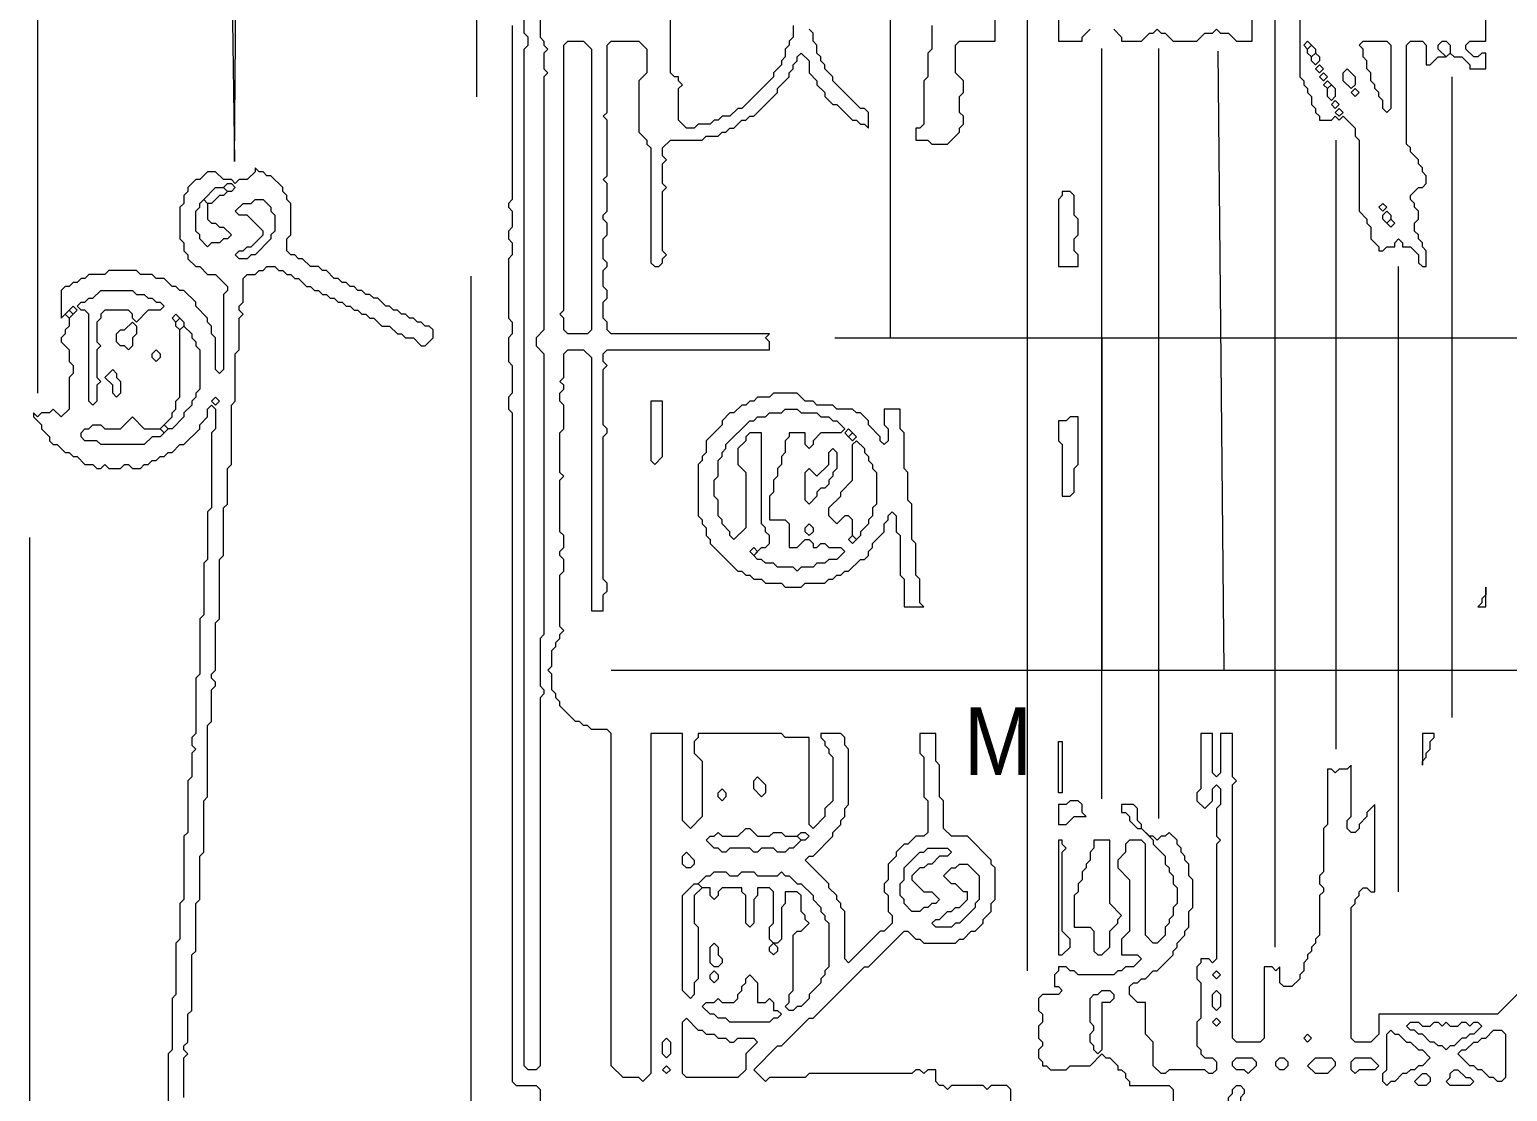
# Model space of a CAD drawing. Header units: millimetres. Extents: x 0 to 419, y 0 to 297.
# Drawn here: x 269.38 to 302.09, y 145.95 to 169.46 of the extents above; entities that cross this region are included whole.
import ezdxf

# ---------------------------------------------------------------- set-up
doc = ezdxf.new("R2010")
doc.units = ezdxf.units.MM
for name, color, linetype, lineweight in [('PAGE_001_OCR_TEXT', 6, 'CONTINUOUS', 0), ('PAGE_001_TRACE_CURVE', 6, 'CONTINUOUS', 0), ('PAGE_001_TRACE_STRAIGHT', 5, 'CONTINUOUS', 0), ('PAGE_001_TRACE_TEXT_SYMBOL', 6, 'CONTINUOUS', 0)]:
    doc.layers.add(name, color=color, linetype=linetype, lineweight=lineweight)
doc.styles.add('wqy-unicode', font='wqy-unicode')

msp = doc.modelspace()

# ---------------------------------------------------------------- linework, layer by layer
at = {"layer": 'PAGE_001_TRACE_CURVE', "color": 6}
for points in [[(300.73, 168.854), (300.818, 168.941), (300.905, 168.854), (301.081, 168.854), (301.256, 168.679), (301.256, 168.591), (301.606, 168.591), (301.606, 168.941), (301.518, 168.941), (301.431, 168.854), (301.343, 168.854), (301.168, 169.029), (301.168, 169.116), (301.256, 169.204), (301.606, 169.204), (301.606, 171.569)], [(280.676, 171.218), (280.676, 169.292), (280.763, 169.204), (280.763, 169.116), (280.851, 169.029), (280.763, 168.941), (280.763, 168.591), (280.851, 168.503), (280.763, 168.416), (280.763, 162.811), (280.588, 162.636), (280.588, 162.46), (280.763, 162.285), (280.763, 156.067), (280.676, 155.98), (280.676, 154.929), (280.763, 154.841), (280.763, 154.753), (280.676, 154.666), (280.676, 146.521), (280.588, 146.433), (280.413, 146.433), (280.325, 146.521), (280.325, 169.029), (280.413, 169.116), (280.413, 169.292), (280.325, 169.379), (280.325, 169.817)], [(297.49, 171.218), (297.49, 168.416), (297.578, 168.328), (297.578, 168.241), (297.665, 168.153), (297.665, 168.066), (297.753, 167.978)], [(292.148, 170.781), (292.148, 169.204), (292.673, 169.204), (292.673, 169.292), (292.849, 169.467)], [(293.374, 169.467), (293.549, 169.292), (293.549, 169.204), (293.987, 169.204), (294.162, 169.379), (294.25, 169.379), (294.337, 169.467), (294.425, 169.379), (294.512, 169.379), (294.688, 169.204), (295.213, 169.204), (295.388, 169.379), (295.563, 169.379), (295.651, 169.467), (295.738, 169.379), (295.914, 169.379), (296.089, 169.204), (296.439, 169.204), (296.439, 170.781)], [(286.28, 169.554), (286.28, 169.292), (286.193, 169.204), (286.193, 169.116), (286.105, 169.029), (286.105, 168.854), (286.018, 168.766), (286.018, 168.679), (285.843, 168.503), (285.843, 168.416), (285.142, 167.715), (285.054, 167.715), (284.879, 167.54), (284.704, 167.54), (284.617, 167.452), (284.529, 167.452), (284.441, 167.365), (284.179, 167.365), (284.091, 167.277), (283.916, 167.277), (283.741, 167.452), (283.741, 168.153), (283.828, 168.241), (283.741, 168.328), (283.741, 168.416), (283.653, 168.416), (283.566, 168.503), (283.566, 170.43)], [(280.063, 169.554), (280.063, 165.701), (279.975, 165.613), (279.975, 165.526), (280.063, 165.438), (280.063, 165.088), (279.975, 165), (279.975, 164.825), (280.063, 164.737), (280.063, 164.475), (279.975, 164.387), (279.975, 163.073), (280.063, 162.986), (280.063, 162.723), (279.975, 162.636), (279.975, 162.11), (280.063, 162.023), (280.063, 161.409), (279.975, 161.322), (279.975, 161.059), (280.063, 160.972), (280.063, 146.171), (280.15, 146.083), (280.588, 146.083), (280.676, 145.995), (280.676, 144.682)], [(286.28, 168.591), (286.28, 168.679), (286.368, 168.766), (286.368, 168.854), (286.456, 168.941), (286.631, 168.766), (286.631, 168.503), (286.806, 168.328), (286.806, 168.241), (286.981, 168.066), (286.981, 167.978), (287.156, 167.803), (287.244, 167.803), (287.594, 167.452), (287.682, 167.452), (287.769, 167.365), (287.857, 167.365), (287.944, 167.277), (287.944, 167.628), (287.857, 167.715), (287.769, 167.715), (287.156, 168.328), (287.156, 168.416), (286.981, 168.591), (286.981, 168.679), (286.893, 168.766), (286.893, 168.854), (286.806, 168.941), (286.806, 169.116), (286.718, 169.204), (286.718, 169.379), (286.631, 169.467)], [(282.164, 162.811), (282.164, 162.986), (282.077, 163.073), (282.077, 163.424), (282.164, 163.511), (282.164, 163.687), (282.077, 163.774), (282.077, 164.124), (282.164, 164.212), (282.164, 164.3), (282.077, 164.387), (282.077, 164.825), (282.164, 164.913), (282.164, 165.175), (282.077, 165.263), (282.077, 165.351), (282.164, 165.438), (282.164, 166.051), (282.077, 166.139), (282.164, 166.226), (282.164, 167.452), (282.077, 167.54), (282.164, 167.628), (282.164, 169.116), (282.252, 169.204), (282.865, 169.204), (283.04, 169.029), (283.04, 168.503), (282.865, 168.328), (282.865, 167.19), (283.04, 167.015), (283.04, 166.927), (283.128, 166.839), (283.128, 164.3), (283.215, 164.212), (283.303, 164.212), (283.39, 164.3), (283.39, 164.387), (283.478, 164.475), (283.39, 164.562), (283.39, 165.876), (283.478, 165.964), (283.39, 166.051), (283.39, 166.489), (283.478, 166.577), (283.39, 166.664), (283.39, 166.839), (283.566, 167.015), (284.266, 167.015), (284.354, 167.102), (284.617, 167.102), (284.704, 167.19), (284.792, 167.19), (284.879, 167.277), (284.967, 167.277), (285.142, 167.452), (285.23, 167.452), (285.317, 167.54), (285.405, 167.54), (285.93, 168.066), (285.93, 168.153), (286.193, 168.416), (286.193, 168.503), (286.28, 168.591)], [(297.753, 167.978), (297.753, 167.803), (297.84, 167.715), (297.84, 167.628), (297.928, 167.54), (297.928, 167.452), (298.191, 167.452), (298.278, 167.54), (298.366, 167.452), (298.453, 167.54), (298.716, 167.277), (298.716, 167.102), (298.804, 167.015), (298.804, 165.438), (298.979, 165.263), (298.979, 165.175), (299.066, 165.088), (299.066, 164.825), (299.241, 164.65), (299.241, 164.562), (299.329, 164.562), (299.417, 164.65), (299.592, 164.65), (299.592, 164.737), (299.679, 164.825), (299.767, 164.737), (299.767, 164.65), (299.942, 164.65), (300.117, 164.475), (300.117, 164.3), (300.205, 164.212), (300.292, 164.212), (300.292, 164.562), (300.205, 164.65), (300.205, 164.737), (300.117, 164.825), (300.117, 164.913), (300.03, 165), (300.03, 165.175), (300.117, 165.263), (300.117, 165.438), (300.03, 165.526), (300.03, 165.613), (299.942, 165.701), (299.942, 165.788), (300.117, 165.964), (300.205, 165.964), (300.292, 166.051), (300.292, 166.226), (300.205, 166.314), (300.205, 166.402), (300.117, 166.489), (300.117, 166.577), (299.942, 166.752), (299.942, 166.839), (299.854, 166.927), (299.854, 169.116), (299.942, 169.204), (300.205, 169.204), (300.292, 169.116), (300.292, 168.679), (300.38, 168.679), (300.555, 168.854), (300.73, 168.854)], [(274.37, 166.402), (274.37, 166.314), (274.195, 166.139), (274.02, 166.139), (273.932, 166.051), (273.845, 166.139), (273.67, 166.139), (273.495, 166.314), (273.319, 166.314), (273.144, 166.139), (273.057, 166.139), (272.882, 165.964), (272.882, 165.876), (272.794, 165.788), (272.794, 165.613), (272.706, 165.526), (272.706, 164.825), (272.794, 164.737), (272.794, 164.562), (272.882, 164.475), (272.882, 164.387), (273.057, 164.212), (273.144, 164.212), (273.319, 164.037), (273.495, 164.037), (273.757, 163.774), (273.757, 163.687), (273.67, 163.599), (273.67, 161.935), (273.582, 161.847), (273.495, 161.935), (273.495, 162.636), (273.407, 162.723), (273.407, 162.898), (273.319, 162.986), (273.319, 163.073), (273.057, 163.336), (273.057, 163.424), (272.794, 163.687), (272.706, 163.687), (272.619, 163.774), (272.531, 163.774), (272.356, 163.949), (272.181, 163.949), (272.093, 164.037), (271.831, 164.037), (271.743, 164.124), (271.13, 164.124), (271.043, 164.037), (270.692, 164.037), (270.605, 163.949), (270.517, 163.949), (270.429, 163.862), (270.342, 163.862), (270.254, 163.774), (270.167, 163.774), (270.079, 163.687), (270.079, 163.073), (270.167, 163.161), (270.254, 163.073), (270.254, 162.898), (270.167, 162.811), (270.167, 162.723), (270.079, 162.636)], [(277.26, 163.336), (277.085, 163.511), (276.998, 163.511), (276.91, 163.599), (276.822, 163.599), (276.735, 163.687), (276.647, 163.687), (276.56, 163.774), (276.472, 163.774), (276.385, 163.862), (276.297, 163.862), (276.209, 163.949), (276.122, 163.949), (275.947, 164.124), (275.859, 164.124), (275.772, 164.212), (275.596, 164.212), (275.421, 164.387), (275.334, 164.387), (275.246, 164.475), (275.159, 164.475), (275.071, 164.562), (275.071, 164.825), (275.159, 164.913), (275.159, 165.613), (275.071, 165.701), (275.071, 165.788), (274.983, 165.876), (274.983, 165.964), (274.721, 166.226), (274.633, 166.226), (274.545, 166.314), (274.458, 166.314), (274.37, 166.402)], [(273.757, 159.745), (273.845, 159.833), (273.845, 161.147), (273.932, 161.234), (273.932, 162.285), (274.02, 162.373), (274.02, 163.073), (274.108, 163.161), (274.02, 163.249), (274.02, 163.336), (274.108, 163.424), (274.108, 163.949), (274.195, 164.037), (274.37, 164.037), (274.458, 164.124), (274.545, 164.124), (274.633, 164.212), (274.808, 164.212), (274.896, 164.124), (274.983, 164.124), (275.071, 164.037), (275.159, 164.037), (275.246, 163.949), (275.334, 163.949), (275.509, 163.774), (275.596, 163.774), (275.684, 163.687), (275.772, 163.687), (275.859, 163.599), (275.947, 163.599), (276.034, 163.511), (276.122, 163.511), (276.209, 163.424), (276.297, 163.424), (276.385, 163.336), (276.472, 163.336), (276.56, 163.249), (276.647, 163.249), (276.735, 163.161), (276.822, 163.161), (276.91, 163.073), (276.998, 163.073), (277.173, 162.898), (277.348, 162.898), (277.523, 162.723), (277.611, 162.723), (277.698, 162.636), (277.873, 162.636), (278.048, 162.46), (278.136, 162.46), (278.311, 162.636), (278.311, 162.811), (278.224, 162.898), (278.136, 162.898), (278.048, 162.986), (277.961, 162.986), (277.873, 163.073), (277.786, 163.073), (277.698, 163.161), (277.611, 163.161), (277.523, 163.249), (277.435, 163.249), (277.348, 163.336), (277.26, 163.336)], [(270.079, 162.636), (270.079, 162.548), (270.254, 162.373), (270.254, 162.11), (270.342, 162.023), (270.342, 161.847), (270.254, 161.76), (270.254, 161.059), (270.079, 160.884), (269.904, 161.059), (269.816, 160.972), (269.641, 160.972), (269.554, 160.884), (269.466, 160.972), (269.466, 160.884), (269.641, 160.709), (269.641, 160.621), (269.816, 160.446), (269.816, 160.359), (269.904, 160.271), (269.992, 160.271), (270.167, 160.096), (270.254, 160.096), (270.342, 160.008), (270.429, 160.008), (270.605, 159.833), (270.78, 159.833), (270.867, 159.745), (270.955, 159.745), (271.043, 159.833), (271.13, 159.745), (271.393, 159.745), (271.48, 159.833), (271.568, 159.833), (271.656, 159.745), (271.831, 159.745), (271.918, 159.833), (272.006, 159.833), (272.093, 159.921), (272.181, 159.921), (272.269, 160.008), (272.356, 160.008), (272.444, 160.096), (272.531, 160.096), (272.706, 160.271), (272.794, 160.271), (273.144, 160.621), (273.144, 160.709), (273.319, 160.884), (273.319, 161.059), (273.407, 161.147), (273.495, 161.059), (273.495, 160.621), (273.407, 160.534), (273.407, 158.87), (273.319, 158.782), (273.319, 157.731), (273.232, 157.644), (273.232, 156.505), (273.144, 156.417), (273.144, 155.191), (273.057, 155.104), (273.057, 153.878), (272.969, 153.79)], [(281.727, 154.053), (281.639, 154.053), (281.551, 154.14), (281.464, 154.14), (281.114, 154.491), (281.114, 154.578), (281.026, 154.666), (281.026, 154.753), (280.938, 154.841), (280.938, 155.191), (280.851, 155.279), (280.938, 155.366), (280.938, 155.717), (281.026, 155.804), (281.026, 155.892), (281.114, 155.98), (281.114, 156.067), (281.201, 156.155), (281.114, 156.242), (281.114, 157.381), (281.201, 157.468), (281.201, 157.731), (281.114, 157.819), (281.114, 157.906), (281.201, 157.994), (281.201, 158.257), (281.114, 158.344), (281.114, 159.483), (281.201, 159.57), (281.114, 159.658), (281.114, 160.534), (281.201, 160.621), (281.201, 161.147), (281.114, 161.234), (281.114, 161.409), (281.201, 161.497), (281.201, 161.585), (281.114, 161.672), (281.201, 161.76), (281.201, 162.285), (281.289, 162.373), (281.639, 162.373), (281.814, 162.198), (281.814, 156.593), (282.077, 156.593), (282.077, 156.943), (282.164, 157.03), (282.164, 157.206), (282.077, 157.293), (282.077, 160.446), (282.164, 160.534), (282.164, 160.621), (282.077, 160.709), (282.077, 161.935), (282.164, 162.023), (282.077, 162.11), (282.077, 162.285), (282.164, 162.373), (285.755, 162.373), (285.755, 162.548), (285.667, 162.636), (285.755, 162.723), (282.252, 162.723), (282.164, 162.811)], [(272.794, 145.82), (272.794, 146.696), (272.882, 146.784), (272.794, 146.871), (272.794, 146.959), (272.882, 147.046), (272.882, 147.659), (272.969, 147.747), (272.969, 148.973), (273.057, 149.061), (273.057, 150.112), (273.144, 150.199), (273.144, 151.163), (273.232, 151.25), (273.232, 152.389), (273.319, 152.476), (273.319, 154.053), (273.407, 154.14), (273.407, 154.841), (273.495, 154.929), (273.495, 155.016), (273.407, 155.104), (273.407, 155.191), (273.495, 155.279), (273.495, 156.33), (273.582, 156.417), (273.582, 157.731), (273.67, 157.819), (273.67, 158.87), (273.757, 158.957), (273.757, 159.745)], [(272.969, 153.79), (272.969, 153.615), (273.057, 153.527), (272.969, 153.44), (272.969, 152.914), (272.882, 152.827), (272.882, 151.688), (272.794, 151.601), (272.794, 150.199), (272.706, 150.112), (272.706, 149.323), (272.619, 149.236), (272.619, 148.097), (272.531, 148.01), (272.531, 146.871), (272.444, 146.784), (272.444, 145.733)], [(288.295, 150.374), (288.382, 150.287), (288.382, 149.937), (288.47, 149.849), (288.47, 149.674), (288.295, 149.499), (288.207, 149.499), (287.506, 148.798), (287.419, 148.886), (287.419, 149.937), (287.331, 150.024), (287.331, 150.112), (287.244, 150.199), (287.244, 150.287), (287.069, 150.462), (287.069, 150.55), (286.543, 151.075), (286.631, 151.163), (286.718, 151.163), (287.156, 151.601), (287.156, 151.688), (287.331, 151.863), (287.331, 151.951), (287.419, 152.038), (287.419, 152.214), (287.506, 152.301), (287.506, 153.527), (287.419, 153.615), (287.419, 153.79), (287.331, 153.878), (286.893, 153.878), (286.893, 153.79), (286.981, 153.702), (286.981, 153.615), (287.069, 153.527), (287.069, 153.44), (287.156, 153.352), (287.156, 152.389), (286.981, 152.214), (286.981, 152.038), (286.718, 151.776), (286.631, 151.863), (286.631, 153.79), (286.105, 153.79), (286.018, 153.878), (284.179, 153.878), (284.179, 153.79), (284.091, 153.702), (284.091, 153.44), (284.266, 153.265), (284.266, 152.038), (284.004, 151.776), (283.828, 151.951), (283.828, 153.878), (283.128, 153.878), (283.128, 146.346), (282.953, 146.171), (282.865, 146.258), (282.515, 146.258), (282.252, 146.521), (282.252, 153.878), (282.164, 153.965), (281.814, 153.965), (281.727, 154.053)], [(289.783, 146.083), (289.696, 145.995), (289.608, 146.083), (289.521, 146.083), (289.433, 146.171), (289.433, 146.433), (289.258, 146.433), (289.17, 146.346), (289.083, 146.433), (288.995, 146.433), (288.908, 146.346), (286.631, 146.346), (286.543, 146.258), (285.755, 146.258), (285.667, 146.171), (285.405, 146.433), (285.93, 146.959), (286.018, 146.959), (286.631, 147.572), (286.718, 147.572), (287.857, 148.71), (287.944, 148.71), (288.733, 149.499), (288.82, 149.499), (288.995, 149.323), (289.083, 149.323), (289.17, 149.236), (289.871, 149.236), (289.959, 149.323), (290.046, 149.323), (290.221, 149.499), (290.309, 149.499), (290.484, 149.674), (290.484, 149.761), (290.659, 149.937), (290.659, 150.112), (290.747, 150.199), (290.747, 150.9), (290.659, 150.987), (290.659, 151.075), (290.134, 151.601), (289.783, 151.601), (289.608, 151.776), (289.608, 152.389), (289.521, 152.476), (289.521, 153.177), (289.433, 153.265), (289.433, 153.878), (289.083, 153.878), (289.083, 153.44), (289.17, 153.352), (289.17, 152.476), (289.258, 152.389), (289.258, 151.688), (289.17, 151.601), (288.995, 151.601), (288.82, 151.425), (288.733, 151.425), (288.557, 151.25), (288.557, 151.163), (288.382, 150.987), (288.382, 150.637), (288.295, 150.55), (288.295, 150.374)], [(295.651, 152.914), (295.563, 153.002), (295.563, 153.878), (295.301, 153.878), (295.301, 152.651), (295.213, 152.564), (295.213, 152.389), (295.388, 152.214), (295.563, 152.389), (295.563, 152.651), (295.651, 152.739), (295.738, 152.651), (295.738, 152.301), (295.651, 152.214), (295.651, 151.601), (295.738, 151.513), (295.651, 151.425), (295.651, 148.886), (295.563, 148.798), (295.476, 148.886), (295.301, 148.886), (295.301, 148.798), (295.213, 148.71), (295.213, 148.448), (295.301, 148.36), (295.301, 147.572), (295.213, 147.484), (295.213, 146.959), (295.301, 146.871), (295.301, 146.784), (295.388, 146.696), (295.563, 146.696), (295.651, 146.608), (295.651, 146.433), (295.563, 146.346), (295.476, 146.346), (295.388, 146.433), (294.6, 146.433), (294.512, 146.346), (294.425, 146.346), (294.25, 146.521), (294.25, 147.046), (294.075, 147.222), (294.075, 147.922), (293.899, 147.922), (293.724, 148.097), (293.724, 148.273), (293.812, 148.36), (293.899, 148.36), (293.987, 148.448), (294.075, 148.448), (294.25, 148.623), (294.337, 148.623), (294.688, 148.973), (294.688, 149.061), (294.775, 149.148), (294.775, 149.236), (294.95, 149.411), (294.95, 149.499), (295.038, 149.586), (295.038, 149.937), (295.125, 150.024), (295.125, 150.637), (295.038, 150.725)], [(298.716, 147.046), (298.628, 147.134), (298.628, 150.024), (298.716, 150.112), (298.716, 150.199), (298.804, 150.287), (298.804, 150.374), (298.891, 150.462), (298.979, 150.462), (299.066, 150.374), (299.154, 150.374), (299.154, 152.301), (298.979, 152.126), (298.979, 152.038), (298.804, 151.863), (298.804, 151.776), (298.716, 151.688), (298.628, 151.688), (298.541, 151.776), (298.541, 151.951), (298.628, 152.038), (298.628, 153.177), (298.541, 153.089), (298.366, 153.089), (298.278, 153.002), (298.191, 153.089), (298.103, 153.089), (298.103, 151.863), (298.015, 151.776), (298.015, 150.812), (297.928, 150.725), (297.928, 150.55), (298.015, 150.462), (298.015, 150.374), (297.928, 150.287), (297.928, 149.411), (297.84, 149.323), (297.84, 149.236), (297.753, 149.148), (297.753, 149.061), (297.665, 148.973), (297.665, 148.886), (297.578, 148.798), (297.578, 148.623), (297.49, 148.535), (297.49, 148.448), (297.315, 148.273), (297.14, 148.273), (297.052, 148.36), (297.052, 148.71), (296.965, 148.623), (296.877, 148.71), (296.702, 148.71), (296.702, 147.134), (296.614, 147.046), (296.089, 147.046), (296.001, 147.134), (296.001, 152.739), (296.089, 152.827), (296.001, 152.914), (296.001, 153.878), (295.738, 153.878), (295.738, 153.002), (295.651, 152.914)], [(295.038, 150.725), (295.038, 150.987), (294.95, 151.075), (294.95, 151.163), (294.863, 151.25), (294.863, 151.338), (294.775, 151.425), (294.775, 151.513), (294.6, 151.688), (294.512, 151.601), (294.425, 151.601), (294.337, 151.513), (294.25, 151.601), (294.162, 151.601), (293.987, 151.776), (293.987, 151.863), (293.899, 151.951), (293.899, 152.214), (293.812, 152.301), (293.549, 152.301), (293.549, 152.126), (293.637, 152.126), (293.724, 152.038), (293.724, 151.951), (293.899, 151.776), (293.987, 151.776), (294.25, 151.513), (294.25, 151.425), (294.512, 151.163), (294.512, 150.987), (294.6, 150.9), (294.6, 150.812), (294.688, 150.725), (294.688, 150.55), (294.775, 150.462), (294.775, 150.112), (294.688, 150.024), (294.688, 149.849), (294.6, 149.761), (294.6, 149.674), (294.512, 149.586), (294.512, 149.411), (294.337, 149.236), (294.25, 149.236), (294.075, 149.411), (294.075, 151.425), (293.987, 151.513), (293.724, 151.513), (293.637, 151.425), (293.637, 151.25), (293.462, 151.075), (293.462, 150.9), (293.724, 150.637), (293.724, 149.499), (293.549, 149.323), (293.549, 148.973), (293.899, 148.973), (293.987, 148.886), (293.812, 148.71), (293.637, 148.71), (293.549, 148.623), (293.462, 148.623), (293.374, 148.535), (292.586, 148.535)], [(284.441, 150.725), (284.529, 150.812), (284.792, 150.812), (284.879, 150.725), (285.054, 150.725), (285.142, 150.812), (285.405, 150.812), (285.492, 150.725), (285.93, 150.725), (286.018, 150.812), (286.105, 150.725), (286.193, 150.725), (286.368, 150.55), (286.456, 150.55), (286.718, 150.287), (286.718, 150.199), (286.893, 150.024), (286.893, 149.937), (286.981, 149.849), (286.981, 149.761), (287.069, 149.674), (287.069, 148.71), (286.981, 148.623), (286.981, 148.535), (286.893, 148.448), (286.893, 148.36), (286.631, 148.097), (286.631, 148.01), (286.456, 147.835), (286.368, 147.835), (286.28, 147.747), (286.193, 147.747), (286.105, 147.835), (286.193, 147.922), (286.193, 148.097), (286.28, 148.185), (286.28, 149.411), (286.368, 149.499), (286.456, 149.499), (286.631, 149.674), (286.543, 149.761), (286.543, 149.849), (286.456, 149.937), (286.456, 150.287), (286.368, 150.374), (286.105, 150.374), (286.105, 150.112), (286.018, 150.024), (286.018, 149.323), (285.93, 149.236), (285.843, 149.236), (285.755, 149.323), (285.755, 149.586), (285.843, 149.674), (285.843, 150.374), (285.755, 150.462), (285.492, 150.462), (285.492, 150.287), (285.405, 150.199), (285.405, 149.674), (285.317, 149.586), (285.23, 149.674), (285.23, 150.287), (285.142, 150.374)], [(285.142, 150.374), (285.142, 150.462), (284.704, 150.462), (284.617, 150.374), (284.617, 150.287), (284.529, 150.199), (284.441, 150.287), (284.441, 150.462), (284.266, 150.462), (284.179, 150.55), (284.354, 150.725), (284.441, 150.725)], [(292.586, 148.535), (292.498, 148.623), (292.411, 148.623), (292.323, 148.71), (292.148, 148.71), (292.148, 148.623), (292.06, 148.535), (292.06, 148.273), (292.148, 148.273), (292.236, 148.185), (292.148, 148.097), (291.798, 148.097), (291.71, 148.01), (291.71, 147.747), (291.798, 147.659), (291.798, 147.484), (291.71, 147.397), (291.71, 147.134), (291.798, 147.046), (291.798, 146.959), (291.71, 146.871), (291.71, 146.696), (291.798, 146.608), (291.798, 146.521), (291.885, 146.521), (291.973, 146.433), (292.323, 146.433), (292.411, 146.521), (292.849, 146.521), (293.111, 146.784), (293.199, 146.696), (293.286, 146.696), (293.462, 146.521), (293.462, 146.433), (293.549, 146.433), (293.637, 146.346), (293.637, 146.258), (293.724, 146.171), (293.724, 146.083), (294.6, 146.083), (294.688, 145.995), (294.688, 145.558)], [(302.394, 148.185), (301.869, 147.659), (299.241, 147.659), (299.241, 147.222), (299.066, 147.046), (298.716, 147.046)], [(291.097, 145.12), (291.097, 145.995), (291.009, 146.083), (290.659, 146.083), (290.572, 145.995), (290.484, 146.083), (289.783, 146.083)]]:
    msp.add_lwpolyline(points, dxfattribs=at)
for points in [[(281.201, 169.116), (281.289, 169.204), (281.639, 169.204), (281.814, 169.029), (281.814, 162.811), (281.727, 162.723), (281.289, 162.723), (281.201, 162.811), (281.201, 163.073), (281.114, 163.161), (281.201, 163.249)], [(297.578, 169.116), (297.665, 169.204), (297.753, 169.116), (297.665, 169.029)], [(297.665, 169.029), (297.753, 169.116), (297.84, 169.029), (297.84, 168.941), (297.753, 168.854), (297.665, 168.941)], [(298.804, 169.116), (298.891, 169.204), (299.417, 169.204), (299.504, 169.116), (299.504, 167.715), (299.417, 167.628), (299.329, 167.715), (299.329, 167.89), (299.241, 167.978), (299.241, 168.066), (299.154, 168.153), (299.154, 168.241), (299.066, 168.328), (299.066, 168.503), (298.979, 168.591), (298.979, 168.766), (298.891, 168.854), (298.891, 169.029)], [(300.555, 169.116), (300.643, 169.204), (300.73, 169.204), (300.818, 169.116), (300.818, 168.941), (300.73, 168.854), (300.555, 169.029)], [(297.753, 168.854), (297.84, 168.941), (297.928, 168.854), (297.928, 168.766), (297.84, 168.679), (297.753, 168.766)], [(297.84, 168.591), (297.928, 168.679), (298.015, 168.591), (297.928, 168.503)], [(297.928, 168.416), (298.015, 168.503), (298.103, 168.416), (298.015, 168.328)], [(298.453, 168.503), (298.541, 168.591), (298.716, 168.416), (298.716, 168.241), (298.628, 168.153), (298.453, 168.328)], [(298.015, 168.241), (298.103, 168.328), (298.191, 168.241), (298.103, 168.153)], [(298.103, 168.153), (298.191, 168.241), (298.278, 168.153), (298.278, 167.978), (298.191, 167.89), (298.103, 167.978)], [(298.628, 168.066), (298.716, 168.153), (298.804, 168.066), (298.716, 167.978)], [(298.191, 167.803), (298.278, 167.89), (298.366, 167.803), (298.278, 167.715)], [(298.278, 167.628), (298.366, 167.715), (298.453, 167.628), (298.366, 167.54)], [(273.495, 165.964), (273.67, 165.964), (273.757, 165.876), (273.67, 165.788), (273.582, 165.788), (273.407, 165.613), (273.319, 165.613), (273.232, 165.701)], [(273.67, 165.964), (273.757, 166.051), (273.845, 166.051), (273.932, 165.964), (273.845, 165.876), (273.757, 165.876)], [(273.144, 165.613), (273.232, 165.701), (273.319, 165.613), (273.319, 165.263), (273.407, 165.175), (273.495, 165.175), (273.582, 165.088), (273.67, 165.088), (273.845, 164.913), (273.757, 164.825), (273.67, 164.825), (273.582, 164.737), (273.407, 164.737), (273.319, 164.65), (273.144, 164.825), (273.144, 164.913), (273.057, 165), (273.057, 165.438), (273.144, 165.526)], [(274.283, 165.613), (274.37, 165.701), (274.545, 165.701), (274.721, 165.526), (274.721, 165.438), (274.808, 165.351), (274.808, 165), (274.721, 164.913), (274.721, 164.825), (274.37, 164.475), (274.283, 164.475), (274.195, 164.387), (274.02, 164.387), (273.932, 164.475), (274.02, 164.562), (274.108, 164.562), (274.195, 164.65), (274.283, 164.65), (274.545, 164.913), (274.545, 165), (274.195, 165.351), (274.02, 165.351), (273.932, 165.438), (274.108, 165.613)], [(299.241, 165.526), (299.329, 165.613), (299.417, 165.526), (299.329, 165.438)], [(299.329, 165.351), (299.417, 165.438), (299.504, 165.351), (299.504, 165.263), (299.417, 165.175), (299.329, 165.263)], [(299.417, 165.175), (299.504, 165.263), (299.592, 165.175), (299.504, 165.088)], [(270.955, 163.687), (271.656, 163.687), (271.743, 163.599), (271.918, 163.599), (272.006, 163.511), (272.093, 163.511), (272.181, 163.424), (272.269, 163.424), (272.356, 163.336), (272.269, 163.249), (272.006, 163.249), (271.743, 162.986), (271.656, 163.073), (271.656, 163.161), (271.568, 163.249), (271.043, 163.249), (270.955, 163.161), (270.955, 163.073), (270.867, 162.986), (270.867, 162.548), (270.955, 162.46), (270.867, 162.373), (270.867, 161.76), (270.955, 161.672), (270.867, 161.585), (270.867, 161.234), (270.78, 161.147), (270.692, 161.234), (270.692, 163.161), (270.605, 163.249), (270.517, 163.249), (270.429, 163.336), (270.517, 163.424), (270.605, 163.424), (270.692, 163.511), (270.78, 163.511)], [(270.167, 163.161), (270.254, 163.249), (270.342, 163.161), (270.254, 163.073)], [(270.254, 163.249), (270.342, 163.336), (270.429, 163.249), (270.342, 163.161)], [(271.656, 162.986), (271.743, 162.898), (271.743, 162.723), (271.656, 162.636), (271.656, 162.46), (271.568, 162.373), (271.48, 162.46), (271.393, 162.46), (271.305, 162.548), (271.305, 162.723), (271.393, 162.811), (271.48, 162.811)], [(272.706, 162.811), (272.794, 162.898), (272.969, 162.723), (272.969, 162.636), (273.057, 162.548), (273.057, 162.46), (273.144, 162.373), (273.144, 161.497), (273.057, 161.409), (273.057, 161.322), (272.969, 161.234), (272.969, 161.147), (272.794, 160.972), (272.794, 160.884), (272.531, 160.621), (272.444, 160.621), (272.356, 160.709), (272.531, 160.884), (272.531, 160.972), (272.619, 161.059), (272.619, 161.234), (272.706, 161.322)], [(272.531, 163.073), (272.619, 163.161), (272.706, 163.073), (272.619, 162.986)], [(272.619, 162.986), (272.706, 163.073), (272.794, 162.986), (272.794, 162.898), (272.706, 162.811), (272.619, 162.898)], [(272.093, 162.285), (272.181, 162.373), (272.269, 162.285), (272.269, 162.198), (272.181, 162.11), (272.093, 162.198)], [(271.218, 161.935), (271.305, 161.847), (271.305, 161.76), (271.393, 161.672), (271.393, 161.409), (271.305, 161.322), (271.218, 161.409), (271.218, 161.585), (271.043, 161.76)], [(273.407, 161.234), (273.495, 161.322), (273.582, 161.234), (273.495, 161.147)], [(271.656, 160.884), (271.918, 160.621), (272.269, 160.621), (272.356, 160.534), (272.269, 160.446), (272.093, 160.446), (271.918, 160.271), (270.955, 160.271), (270.867, 160.359), (270.605, 160.359), (270.517, 160.446), (270.517, 160.534), (270.605, 160.621), (270.692, 160.621), (270.78, 160.709), (270.955, 160.709), (271.043, 160.621), (271.393, 160.621)], [(272.269, 160.621), (272.356, 160.709), (272.444, 160.621), (272.356, 160.534)], [(285.405, 152.827), (285.492, 152.914), (285.667, 152.739), (285.667, 152.564), (285.58, 152.476), (285.405, 152.651)], [(284.617, 152.564), (284.704, 152.651), (284.792, 152.564), (284.792, 152.476), (284.704, 152.389), (284.617, 152.476)], [(285.23, 151.776), (285.317, 151.776), (285.492, 151.601), (285.755, 151.601), (285.843, 151.688), (286.018, 151.688), (286.105, 151.601), (286.368, 151.601), (286.456, 151.513), (286.28, 151.338), (286.193, 151.338), (286.105, 151.25), (285.93, 151.25), (285.843, 151.338), (285.58, 151.338), (285.492, 151.25), (285.405, 151.25), (285.317, 151.338), (284.879, 151.338), (284.792, 151.25), (284.704, 151.25), (284.617, 151.338), (284.529, 151.338), (284.354, 151.513), (284.441, 151.601), (284.529, 151.601), (284.617, 151.688), (284.704, 151.601), (285.054, 151.601)], [(286.368, 151.601), (286.456, 151.688), (286.543, 151.688), (286.631, 151.601), (286.543, 151.513), (286.456, 151.513)], [(283.828, 151.163), (283.916, 151.25), (284.091, 151.075), (284.091, 150.987), (284.004, 150.9), (283.916, 150.9), (283.828, 150.987)], [(289.17, 151.25), (289.258, 151.338), (289.696, 151.338), (289.783, 151.25), (289.696, 151.163), (289.521, 151.163), (289.346, 150.987), (289.258, 150.987), (289.17, 150.9), (289.083, 150.9), (288.908, 150.725), (288.908, 150.637), (289.17, 150.374), (289.346, 150.374), (289.521, 150.199), (289.433, 150.112), (289.346, 150.112), (289.258, 150.024), (289.17, 150.024), (289.083, 149.937), (288.908, 149.937), (288.733, 150.112), (288.733, 150.199), (288.645, 150.287), (288.645, 150.55), (288.733, 150.637), (288.733, 150.9), (289.083, 151.25)], [(289.871, 150.9), (289.959, 150.987), (290.134, 150.987), (290.396, 150.725), (290.396, 150.199), (290.309, 150.112), (290.309, 150.024), (289.959, 149.674), (289.871, 149.674), (289.783, 149.586), (289.433, 149.586), (289.346, 149.674), (289.433, 149.761), (289.521, 149.761), (289.696, 149.937), (289.783, 149.937), (289.871, 150.024), (289.959, 150.024), (290.134, 150.199), (290.134, 150.374), (290.046, 150.374), (289.871, 150.55), (289.783, 150.55), (289.608, 150.725), (289.783, 150.9)], [(284.091, 150.55), (284.179, 150.55), (284.266, 150.462), (284.091, 150.287), (284.091, 149.674), (284.179, 149.586), (284.179, 148.448), (284.091, 148.36), (284.091, 148.097), (284.004, 148.01), (283.828, 148.185), (283.828, 150.287)], [(284.441, 149.148), (284.529, 149.236), (284.617, 149.148), (284.617, 148.973), (284.704, 148.886), (284.704, 148.798), (284.617, 148.71), (284.529, 148.71), (284.441, 148.798)], [(285.755, 149.148), (285.843, 149.236), (285.93, 149.148), (285.93, 149.061), (285.843, 148.973), (285.755, 149.061)], [(285.23, 148.448), (285.317, 148.535), (285.492, 148.36), (285.492, 147.922), (285.667, 147.922), (285.755, 148.01), (285.843, 147.922), (285.843, 147.747), (285.93, 147.747), (286.018, 147.659), (285.93, 147.572), (285.843, 147.572), (285.755, 147.484), (284.879, 147.484), (284.792, 147.572), (284.617, 147.572), (284.529, 147.659), (284.441, 147.659), (284.266, 147.835), (284.354, 147.922), (284.529, 147.922), (284.617, 148.01), (284.704, 147.922), (284.967, 147.922), (285.054, 148.01), (285.054, 148.097), (285.142, 148.185), (285.142, 148.273), (285.23, 148.36)], [(284.441, 148.535), (284.529, 148.623), (284.617, 148.535), (284.617, 148.448), (284.529, 148.36), (284.441, 148.448)], [(295.563, 148.535), (295.651, 148.623), (295.738, 148.535), (295.651, 148.448)], [(293.024, 148.097), (293.111, 148.185), (293.286, 148.185), (293.374, 148.097), (293.374, 148.01), (293.286, 147.922), (293.111, 147.922), (293.111, 146.871), (293.024, 146.784), (292.936, 146.871), (292.936, 146.959), (292.849, 147.046), (292.849, 147.222), (292.936, 147.309), (292.936, 147.397), (292.849, 147.484), (292.849, 148.01), (292.936, 148.097)], [(295.563, 148.097), (295.651, 148.185), (295.738, 148.097), (295.738, 147.835), (295.651, 147.747), (295.563, 147.835)], [(283.828, 147.484), (283.916, 147.572), (284.179, 147.309), (284.266, 147.309), (284.354, 147.222), (284.529, 147.222), (284.617, 147.134), (284.792, 147.134), (284.879, 147.046), (284.967, 147.046), (285.054, 147.134), (285.405, 147.134), (285.492, 147.046), (285.23, 146.784), (285.23, 146.433), (285.054, 146.258), (283.916, 146.258), (283.828, 146.346)], [(295.563, 147.484), (295.651, 147.572), (295.738, 147.484), (295.651, 147.397)], [(297.578, 147.134), (297.665, 147.222), (297.753, 147.134), (297.665, 147.046)], [(299.417, 147.222), (299.504, 147.309), (299.592, 147.222), (299.679, 147.222), (299.854, 147.046), (299.942, 147.046), (300.117, 146.871), (300.205, 146.871), (300.38, 146.696), (300.205, 146.521), (300.117, 146.521), (300.03, 146.433), (299.942, 146.433), (299.854, 146.346), (299.767, 146.346), (299.592, 146.171), (299.504, 146.171), (299.417, 146.083), (299.329, 146.171), (299.329, 146.346), (299.417, 146.433)], [(299.854, 147.397), (299.942, 147.484), (300.117, 147.484), (300.205, 147.397), (300.38, 147.397), (300.467, 147.484), (300.555, 147.484), (300.643, 147.397), (300.73, 147.484), (300.818, 147.397), (300.993, 147.397), (301.081, 147.484), (301.168, 147.484), (301.256, 147.397), (301.343, 147.484), (301.431, 147.484), (301.518, 147.397), (301.343, 147.222), (301.256, 147.222), (301.168, 147.134), (301.081, 147.134), (300.905, 146.959), (300.818, 146.959), (300.73, 146.871), (300.643, 146.959), (300.555, 146.959), (300.467, 147.046), (300.38, 147.046), (300.205, 147.222), (300.117, 147.222), (300.03, 147.309), (299.942, 147.309)], [(301.781, 147.309), (301.956, 147.309), (302.044, 147.222), (302.044, 146.258), (301.956, 146.171), (301.869, 146.171), (301.781, 146.258), (301.694, 146.258), (301.518, 146.433), (301.431, 146.433), (301.343, 146.521), (301.256, 146.521), (300.993, 146.784), (301.081, 146.871), (301.168, 146.871), (301.343, 147.046), (301.431, 147.046), (301.518, 147.134), (301.606, 147.134)], [(283.39, 147.046), (283.478, 147.134), (283.566, 147.046), (283.566, 146.784), (283.478, 146.696), (283.39, 146.784)], [(296.001, 146.608), (296.089, 146.696), (296.439, 146.696), (296.527, 146.608), (296.527, 146.521), (296.351, 146.346), (296.264, 146.433), (296.089, 146.433), (296.001, 146.521)], [(296.965, 146.608), (297.052, 146.696), (297.14, 146.696), (297.227, 146.608), (297.227, 146.521), (297.14, 146.433), (297.052, 146.433), (296.965, 146.521)], [(297.84, 146.696), (298.191, 146.696), (298.278, 146.608), (298.278, 146.521), (298.103, 146.346), (297.84, 146.346), (297.665, 146.521)], [(298.628, 146.608), (298.716, 146.696), (299.066, 146.696), (299.241, 146.521), (299.154, 146.433), (298.804, 146.433), (298.716, 146.346), (298.628, 146.433)], [(283.39, 146.433), (283.478, 146.521), (283.566, 146.433), (283.478, 146.346)], [(300.205, 146.346), (300.292, 146.346), (300.38, 146.258), (300.38, 146.171), (300.292, 146.083), (300.117, 146.083), (300.03, 146.171)], [(300.818, 146.346), (300.905, 146.433), (300.993, 146.433), (301.168, 146.258), (301.256, 146.258), (301.343, 146.171), (301.256, 146.083), (300.818, 146.083), (300.73, 146.171), (300.818, 146.258)], [(296.001, 145.995), (296.089, 146.083), (296.176, 146.083), (296.264, 145.995), (296.264, 145.908), (296.176, 145.82), (296.176, 145.733), (296.001, 145.558), (296.001, 145.47), (295.914, 145.382), (295.914, 145.207), (295.738, 145.032), (295.125, 145.032), (295.038, 145.12), (295.038, 145.558), (295.125, 145.645), (295.826, 145.645), (295.914, 145.733), (295.914, 145.82), (296.001, 145.908)]]:
    msp.add_lwpolyline(points, close=True, dxfattribs=at)
at = {"layer": 'PAGE_001_TRACE_STRAIGHT', "color": 5}
for p, q in [((273.916, 166.539), (274.077, 189.57)), ((279.272, 186.856), (279.272, 167.97)), ((269.557, 177.107), (269.557, 161.408)), ((273.807, 173.627), (273.916, 166.539)), ((296.941, 171.569), (296.941, 149.143)), ((288.426, 171.306), (288.426, 162.636)), ((291.461, 170.868), (291.461, 148.623)), ((293.103, 169.045), (293.103, 152.432)), ((294.364, 169.04), (294.364, 151.995)), ((295.68, 168.981), (295.807, 155.279)), ((300.855, 168.416), (300.855, 154.228)), ((298.292, 167.015), (298.292, 153.527)), ((299.67, 164.212), (299.67, 150.374)), ((279.148, 164.004), (279.148, 140.969)), ((287.2, 162.636), (307.167, 162.636)), ((293.108, 162.636), (293.108, 155.279)), ((269.378, 158.216), (269.378, 143.533)), ((282.252, 155.279), (313.385, 155.279))]:
    msp.add_line(p, q, dxfattribs=at)
at = {"layer": 'PAGE_001_TRACE_TEXT_SYMBOL', "color": 6}
for points in [[(289.346, 169.554), (289.346, 169.029), (289.258, 168.941), (289.258, 168.416), (289.17, 168.328), (289.17, 167.365), (289.083, 167.277), (288.995, 167.277), (288.995, 167.015), (289.258, 167.015), (289.346, 166.927), (289.696, 166.927), (289.959, 167.19), (289.959, 167.277), (290.046, 167.365), (290.046, 167.54), (289.959, 167.628), (289.959, 167.978), (290.046, 168.066), (290.046, 168.328), (289.871, 168.503), (289.871, 169.116), (289.959, 169.204), (290.747, 169.204), (290.747, 170.781)], [(285.843, 161.409), (285.755, 161.322), (285.492, 161.322), (285.405, 161.234), (285.317, 161.234), (285.23, 161.147), (285.142, 161.147), (284.967, 160.972), (284.879, 160.972), (284.704, 160.796), (284.704, 160.709), (284.354, 160.359), (284.354, 160.096), (284.266, 160.008), (284.266, 159.921), (284.179, 159.833), (284.179, 158.694), (284.266, 158.607), (284.266, 158.519), (284.354, 158.432), (284.354, 158.257), (284.441, 158.169), (284.441, 158.081), (285.054, 157.468), (285.142, 157.468), (285.23, 157.381), (285.317, 157.381), (285.405, 157.293), (285.58, 157.293), (285.667, 157.206), (286.018, 157.206), (286.105, 157.118), (286.456, 157.118), (286.543, 157.206), (286.981, 157.206), (287.069, 157.293), (287.156, 157.293), (287.244, 157.381), (287.331, 157.381), (287.419, 157.468), (287.506, 157.468), (287.769, 157.731), (287.857, 157.731), (287.944, 157.819), (287.944, 157.906), (288.032, 157.994), (288.032, 158.081), (288.295, 158.344), (288.295, 158.519), (288.382, 158.607), (288.382, 158.694), (288.47, 158.782), (288.557, 158.694), (288.557, 158.344), (288.645, 158.257), (288.645, 157.381), (288.733, 157.293), (288.733, 156.68), (289.17, 156.68), (289.083, 156.768), (289.083, 157.293), (288.995, 157.381), (288.995, 158.081), (288.908, 158.169)], [(288.908, 158.169), (288.908, 158.957), (288.82, 159.045), (288.82, 159.658), (288.733, 159.745), (288.733, 160.534), (288.645, 160.621), (288.645, 161.059), (288.295, 161.059), (288.295, 160.709), (288.382, 160.621), (288.382, 160.359), (288.295, 160.271), (288.207, 160.359), (288.207, 160.446), (287.944, 160.709), (287.944, 160.796), (287.769, 160.972), (287.682, 160.972), (287.594, 161.059), (287.244, 161.059), (287.156, 161.147), (286.806, 161.147), (286.718, 161.234), (286.543, 161.234), (286.368, 161.409), (285.843, 161.409)], [(285.58, 158.519), (285.58, 160.534), (285.317, 160.534), (285.23, 160.446), (285.23, 160.359), (285.054, 160.183), (285.054, 159.833), (285.23, 159.658), (285.23, 158.432), (284.967, 158.169), (284.879, 158.257), (284.879, 158.344), (284.704, 158.519), (284.704, 158.607), (284.617, 158.694), (284.617, 159.045), (284.529, 159.132), (284.529, 159.483), (284.617, 159.57), (284.617, 159.921), (284.704, 160.008), (284.704, 160.096), (284.792, 160.183), (284.792, 160.271), (285.317, 160.796), (285.405, 160.796), (285.492, 160.884), (285.667, 160.884), (285.755, 160.972), (286.018, 160.972)], [(286.018, 160.972), (286.105, 161.059), (286.368, 161.059), (286.456, 160.972), (286.806, 160.972), (286.893, 160.884), (287.069, 160.884), (287.156, 160.796), (287.244, 160.796), (287.419, 160.621), (287.331, 160.534), (286.893, 160.534), (286.718, 160.359), (286.718, 160.271), (286.631, 160.183), (286.543, 160.271), (286.543, 160.534), (286.193, 160.534), (286.193, 160.446), (286.105, 160.359), (286.105, 160.096), (286.018, 160.008), (286.018, 159.833), (285.93, 159.745), (285.93, 159.57), (285.843, 159.483), (285.843, 159.22), (285.755, 159.132), (285.755, 158.607), (286.105, 158.607), (286.193, 158.519), (286.193, 157.994), (286.368, 157.994), (286.543, 158.169), (286.631, 158.169), (286.718, 158.081), (286.718, 157.994), (286.806, 157.994), (286.893, 158.081), (286.981, 158.081), (287.069, 157.994), (287.331, 157.994), (287.419, 157.906), (287.244, 157.731), (287.069, 157.731), (286.981, 157.644), (286.806, 157.644), (286.718, 157.556), (286.456, 157.556), (286.368, 157.468), (286.28, 157.556), (285.93, 157.556), (285.843, 157.644), (285.667, 157.644), (285.58, 157.731), (285.492, 157.731), (285.405, 157.819), (285.58, 157.994), (285.667, 157.994), (285.755, 158.081), (285.755, 158.257), (285.667, 158.344), (285.667, 158.432), (285.58, 158.519)]]:
    msp.add_lwpolyline(points, dxfattribs=at)
for points in [[(292.236, 165.876), (292.236, 165.788), (292.148, 165.701), (292.148, 164.212), (292.586, 164.212), (292.586, 164.475), (292.498, 164.562), (292.498, 164.825), (292.586, 164.913), (292.586, 165.263), (292.498, 165.351), (292.498, 165.788), (292.411, 165.876)], [(283.128, 161.234), (283.128, 159.921), (283.215, 159.833), (283.39, 160.008), (283.39, 161.234)], [(287.419, 160.534), (287.506, 160.621), (287.594, 160.534), (287.506, 160.446)], [(292.411, 160.884), (292.323, 160.796), (292.148, 160.796), (292.148, 160.359), (292.236, 160.271), (292.236, 159.132), (292.411, 159.132), (292.498, 159.22), (292.498, 159.745), (292.586, 159.833), (292.586, 160.884)], [(287.594, 160.271), (287.682, 160.359), (287.857, 160.183), (287.857, 160.096), (287.944, 160.008), (287.944, 159.921), (288.032, 159.833), (288.032, 159.745), (288.12, 159.658), (288.12, 158.957), (288.032, 158.87), (288.032, 158.694), (287.944, 158.607), (287.944, 158.519), (287.769, 158.344), (287.769, 158.257), (287.682, 158.169), (287.594, 158.257), (287.594, 158.607), (287.506, 158.694), (287.419, 158.694), (287.244, 158.519), (287.069, 158.694), (287.069, 158.87), (287.331, 159.132), (287.331, 159.22), (287.594, 159.483)], [(287.506, 160.446), (287.594, 160.534), (287.682, 160.446), (287.594, 160.359)], [(287.069, 160.096), (287.156, 160.183), (287.244, 160.096), (287.244, 159.745), (287.156, 159.658), (287.156, 159.57), (287.069, 159.483), (287.069, 159.395), (286.981, 159.308), (286.893, 159.308), (286.806, 159.22), (286.806, 159.132), (286.631, 158.957), (286.543, 159.045), (286.543, 159.658), (286.631, 159.745), (286.806, 159.57), (287.069, 159.833)], [(286.543, 158.432), (286.631, 158.519), (286.718, 158.432), (286.718, 158.344), (286.631, 158.257), (286.543, 158.344)], [(285.317, 157.906), (285.405, 157.994), (285.492, 157.906), (285.405, 157.819)], [(287.506, 158.169), (287.594, 158.257), (287.682, 158.169), (287.594, 158.081)], [(301.606, 157.118), (301.606, 156.943), (301.518, 156.855), (301.518, 156.768), (301.431, 156.68), (301.606, 156.68)], [(300.205, 153.878), (300.205, 153.177), (300.205, 153.265), (300.292, 153.352), (300.292, 153.44), (300.38, 153.527), (300.38, 153.702), (300.467, 153.79), (300.467, 153.878)], [(292.148, 153.702), (292.236, 153.702), (292.236, 152.564), (292.148, 152.564)], [(292.411, 152.389), (292.323, 152.301), (292.148, 152.301), (292.148, 151.863), (292.323, 151.863), (292.498, 152.038), (292.761, 152.038), (292.673, 152.126), (292.673, 152.301), (292.586, 152.389)], [(292.148, 151.513), (292.148, 148.973), (292.236, 148.973), (292.411, 149.148), (292.411, 149.323), (292.236, 149.499), (292.236, 151.25), (292.323, 151.338), (292.236, 151.425), (292.236, 151.513)], [(292.936, 151.513), (292.936, 151.338), (292.849, 151.25), (292.849, 151.075), (292.761, 150.987), (292.761, 150.9), (292.673, 150.812), (292.673, 150.637), (292.586, 150.55), (292.586, 150.374), (292.498, 150.287), (292.498, 149.586), (292.849, 149.586), (292.936, 149.499), (292.936, 149.061), (293.024, 148.973), (293.111, 148.973), (293.286, 149.148), (293.286, 149.499), (293.462, 149.674), (293.462, 149.761), (293.549, 149.849), (293.286, 150.112), (293.286, 151.513)]]:
    msp.add_lwpolyline(points, close=True, dxfattribs=at)

# ---------------------------------------------------------------- texts
at = {"layer": 'PAGE_001_OCR_TEXT', "color": 6, "style": 'wqy-unicode', "width": 0.898718}
msp.add_text('M', height=1.503, dxfattribs=at).set_placement((290.06, 152.954))

doc.saveas('drawing.dxf')
